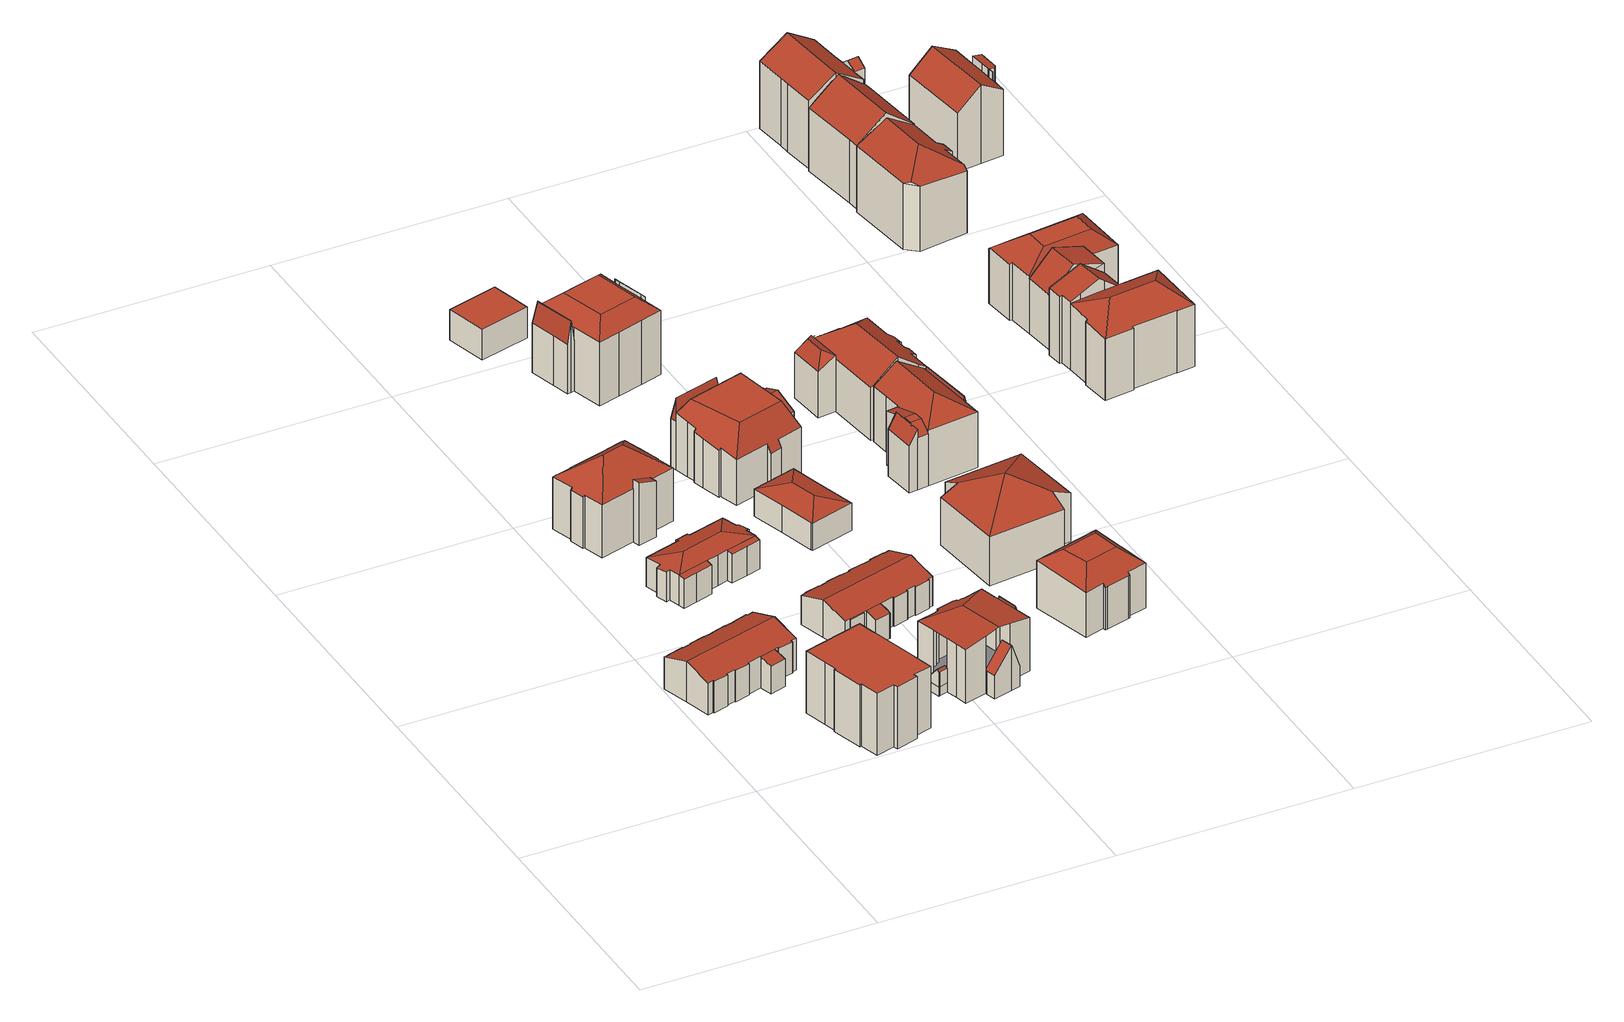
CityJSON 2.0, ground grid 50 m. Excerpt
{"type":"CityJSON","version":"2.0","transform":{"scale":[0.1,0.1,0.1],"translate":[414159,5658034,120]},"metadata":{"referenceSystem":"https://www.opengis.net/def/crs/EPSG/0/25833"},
"CityObjects":{
"building1":{"type":"Building","attributes":{"Gemeindeschluessel":14612000,"Geometrietyp2DReferenz":"3000","function":"31001_9998","roofType":"9999"},"children":["building1-1","building1-2"]},
"building1-1":{"type":"BuildingPart","attributes":{"Dachtyp_tdc":"tdcGableRoof","Dachneigung":17.31,"QualitaetDacherkennung":80,"Geometrietyp2DReferenz":"3000","measuredHeight":8.95,"roofType":"3100"},"parents":["building1"],"geometry":[{"type":"MultiSurface","lod":"2","boundaries":[[[0,1,2,3]],[[1,4,5,2]],[[4,6,7,5]],[[6,8,9,7]],[[8,10,11,9]],[[10,12,13,11]],[[12,14,15,13]],[[14,16,17,15]],[[16,18,19,17]],[[18,20,21,19]],[[20,22,23,21]],[[22,24,25,23]],[[24,26,27,25]],[[26,28,29,27]],[[28,30,31,29]],[[30,32,33,31]],[[32,34,35,33]],[[34,36,37,35]],[[36,38,39,37]],[[38,40,41,39]],[[40,42,43,41]],[[42,44,45,43]],[[46,47,48,49]],[[47,50,51,48]],[[50,52,53,51]],[[52,54,55,53]],[[54,56,57,55]],[[56,58,59,57]],[[58,60,61,59]],[[60,62,63,61]],[[62,64,65,63]],[[64,66,67,65]],[[66,68,69,67]],[[68,70,71,69]],[[70,0,3,71]],[[66,64,62,60,58,56,54,52,50,47,46,44,42,40,38,36,34,32]],[[32,30,28,26,24,22,20,18,16,14,12,10,8,6,4,1,0,70,68,66]],[[3,2,5,7,9,11,13,15,17,19,21,23,25,27,29,31,33,35,37,39,41,43,45,49,48,51,53,55,57,59,61,63,65,67,69,71]]],"semantics":{"surfaces":[{"type":"WallSurface"},{"type":"RoofSurface"},{"type":"GroundSurface"}],"values":[0,0,0,0,0,0,0,0,0,0,0,0,0,0,0,0,0,0,0,0,0,0,0,0,0,0,0,0,0,0,0,0,0,0,0,1,1,2]}}]},
"building1-2":{"type":"BuildingPart","attributes":{"Dachtyp_tdc":"tdcPolyFlatRoof","Dachneigung":17.38,"QualitaetDacherkennung":65,"Geometrietyp2DReferenz":"3000","measuredHeight":7.01,"roofType":"2100"},"parents":["building1"],"geometry":[{"type":"MultiSurface","lod":"2","boundaries":[[[44,72,45]],[[72,73,74,45]],[[73,75,76,74]],[[75,77,49,76]],[[77,46,49]],[[46,77,75,73,72,44]],[[45,74,76,49]]],"semantics":{"surfaces":[{"type":"WallSurface"},{"type":"RoofSurface"},{"type":"GroundSurface"}],"values":[0,0,0,0,0,1,2]}}]},
"building2":{"type":"Building","attributes":{"Gemeindeschluessel":14612000,"Geometrietyp2DReferenz":"3000","function":"31001_9998","roofType":"9999"},"children":["building2-1","building2-2"]},
"building2-1":{"type":"BuildingPart","attributes":{"Dachtyp_tdc":"tdcPolyFlatRoof","Dachneigung":0,"QualitaetDacherkennung":0,"Geometrietyp2DReferenz":"3000","measuredHeight":3,"roofType":"9999"},"parents":["building2"],"geometry":[{"type":"MultiSurface","lod":"2","boundaries":[[[78,79,80,81]],[[81,80,82,83]],[[79,78,84,85]],[[78,81,83,84]],[[83,82,85,84]],[[85,82,80,79]]],"semantics":{"surfaces":[{"type":"RoofSurface"},{"type":"WallSurface"},{"type":"GroundSurface"},{"type":"ClosureSurface","isClosure":"1","QuelleClosure":"LoD1Solid"}],"values":[0,1,1,1,2,3]}}]},
"building2-2":{"type":"BuildingPart","attributes":{"Dachtyp_tdc":"tdcPolyFlatRoof","Dachneigung":0,"QualitaetDacherkennung":47,"Geometrietyp2DReferenz":"3000","measuredHeight":13.87,"roofType":"1000"},"parents":["building2"],"geometry":[{"type":"MultiSurface","lod":"2","boundaries":[[[86,87,85,88]],[[87,79,85]],[[89,82,80]],[[89,90,91,82]],[[90,92,93,91]],[[92,94,95,93]],[[94,96,97,95]],[[96,98,99,97]],[[98,100,101,99]],[[100,102,103,101]],[[102,104,105,103]],[[104,106,107,105]],[[106,108,109,107]],[[108,110,111,109]],[[110,112,113,111]],[[112,86,88,113]],[[112,110,108,106,104,102,100,98,96,94,92,90,89,87,86]],[[88,85,82,91,93,95,97,99,101,103,105,107,109,111,113]]],"semantics":{"surfaces":[{"type":"WallSurface"},{"type":"RoofSurface"},{"type":"GroundSurface"}],"values":[0,0,0,0,0,0,0,0,0,0,0,0,0,0,0,0,1,2]}}]},
"building3":{"type":"Building","attributes":{"Gemeindeschluessel":14612000,"Geometrietyp2DReferenz":"3000","function":"31001_9998","roofType":"9999"},"children":["building3-1","building3-2","building3-3"]},
"building3-1":{"type":"BuildingPart","attributes":{"Dachtyp_tdc":"tdcPolyFlatRoof","Dachneigung":17.07,"QualitaetDacherkennung":42,"Geometrietyp2DReferenz":"3000","measuredHeight":6.86,"roofType":"2100"},"parents":["building3"],"geometry":[{"type":"MultiSurface","lod":"2","boundaries":[[[114,115,116,117]],[[115,118,119,116]],[[118,120,121,119]],[[120,122,123,121]],[[120,118,115,114,122]],[[117,116,119,121,123]]],"semantics":{"surfaces":[{"type":"WallSurface"},{"type":"RoofSurface"},{"type":"GroundSurface"}],"values":[0,0,0,0,1,2]}}]},
"building3-2":{"type":"BuildingPart","attributes":{"Dachtyp_tdc":"tdcHipRoof","Dachneigung":17.32,"QualitaetDacherkennung":77,"Geometrietyp2DReferenz":"3000","measuredHeight":7.98,"roofType":"3200"},"parents":["building3"],"geometry":[{"type":"MultiSurface","lod":"2","boundaries":[[[124,114,117,125]],[[122,126,127,123]],[[126,128,129,127]],[[128,130,131,129]],[[130,132,133,131]],[[132,134,135,133]],[[134,136,137,135]],[[136,138,139,137]],[[138,140,141,139]],[[140,142,143,141]],[[142,144,145,143]],[[144,146,147,145]],[[146,148,149,147]],[[148,150,151,149]],[[150,152,153,151]],[[152,154,155,153]],[[154,156,157,155]],[[156,158,157]],[[124,125,159,160]],[[156,154,152,150,148,146,161]],[[134,132,130,128,126,122,162]],[[146,144,142,140,138,136,134,162,161]],[[122,114,124,160,156,161,162]],[[125,117,123,127,129,131,133,135,137,139,141,143,145,147,149,151,153,155,157,159]]],"semantics":{"surfaces":[{"type":"WallSurface"},{"type":"RoofSurface"},{"type":"GroundSurface"}],"values":[0,0,0,0,0,0,0,0,0,0,0,0,0,0,0,0,0,0,0,1,1,1,1,2]}}]},
"building3-3":{"type":"BuildingPart","attributes":{"Dachtyp_tdc":"tdcPolyFlatRoof","Dachneigung":16.63,"QualitaetDacherkennung":43,"Geometrietyp2DReferenz":"3000","measuredHeight":6.85,"roofType":"2100"},"parents":["building3"],"geometry":[{"type":"MultiSurface","lod":"2","boundaries":[[[158,163,164,157]],[[163,165,166,164]],[[165,167,168,166]],[[167,160,159,168]],[[167,165,163,158,160]],[[159,157,164,166,168]]],"semantics":{"surfaces":[{"type":"WallSurface"},{"type":"RoofSurface"},{"type":"GroundSurface"}],"values":[0,0,0,0,1,2]}}]},
"building4":{"type":"Building","attributes":{"Gemeindeschluessel":14612000,"Geometrietyp2DReferenz":"3000","function":"31001_9998","roofType":"9999"},"children":["building4-1","building4-2"]},
"building4-1":{"type":"BuildingPart","attributes":{"Dachtyp_tdc":"tdcPolyFlatRoof","Dachneigung":19.76,"QualitaetDacherkennung":25,"Geometrietyp2DReferenz":"3000","measuredHeight":14.05,"roofType":"2100"},"parents":["building4"],"geometry":[{"type":"MultiSurface","lod":"2","boundaries":[[[169,170,171,172]],[[170,173,174,175,171]],[[176,169,172,177,178]],[[176,173,170,169]],[[172,171,175,177]]],"semantics":{"surfaces":[{"type":"WallSurface"},{"type":"RoofSurface"},{"type":"GroundSurface"}],"values":[0,0,0,1,2]}}]},
"building4-2":{"type":"BuildingPart","attributes":{"Dachtyp_tdc":"tdcHipRoof","Dachneigung":38.15,"QualitaetDacherkennung":61,"Geometrietyp2DReferenz":"3000","measuredHeight":17.05,"roofType":"3200"},"parents":["building4"],"geometry":[{"type":"MultiSurface","lod":"2","boundaries":[[[179,180,181,182]],[[180,183,184,181]],[[183,185,186,184]],[[185,187,188,186]],[[187,189,190,188]],[[189,191,192,190]],[[191,193,194,192]],[[193,195,196,194]],[[195,197,198,196]],[[197,199,200,198]],[[199,201,202,200]],[[201,178,177,202]],[[174,203,204,175]],[[203,205,206,204]],[[205,207,208,206]],[[207,209,210,208]],[[209,211,212,210]],[[211,213,214,212]],[[213,215,216,214]],[[215,217,218,216]],[[217,179,182,218]],[[213,211,209,207,205,203,219]],[[201,199,197,195,193,191,220]],[[203,174,178,201,220,219]],[[191,189,187,185,183,180,179,217,215,213,219,220]],[[182,181,184,186,188,190,192,194,196,198,200,202,177,175,204,206,208,210,212,214,216,218]]],"semantics":{"surfaces":[{"type":"WallSurface"},{"type":"RoofSurface"},{"type":"GroundSurface"}],"values":[0,0,0,0,0,0,0,0,0,0,0,0,0,0,0,0,0,0,0,0,0,1,1,1,1,2]}}]},
"building5":{"type":"Building","attributes":{"Gemeindeschluessel":14612000,"Geometrietyp2DReferenz":"3000","function":"31001_9998","roofType":"9999"},"children":["building5-1","building5-2"]},
"building5-1":{"type":"BuildingPart","attributes":{"Dachtyp_tdc":"tdcGableRoof","Dachneigung":17.3,"QualitaetDacherkennung":78,"Geometrietyp2DReferenz":"3000","measuredHeight":8.36,"roofType":"3100"},"parents":["building5"],"geometry":[{"type":"MultiSurface","lod":"2","boundaries":[[[221,222,223,224]],[[222,225,226,223]],[[225,227,228,226]],[[227,229,230,228]],[[229,231,232,230]],[[231,233,234,232]],[[233,235,236,234]],[[235,237,238,236]],[[237,239,240,238]],[[239,241,242,240]],[[241,243,244,242]],[[243,245,246,244]],[[245,247,248,246]],[[247,249,250,248]],[[249,251,252,250]],[[251,253,254,252]],[[253,255,256,254]],[[255,257,258,256]],[[257,259,260,258]],[[259,261,262,260]],[[261,263,264,262]],[[263,265,266,264]],[[265,267,268,266]],[[267,269,270,268]],[[269,271,272,270]],[[271,273,274,272]],[[273,275,276,274]],[[275,277,278,276]],[[279,280,281,282]],[[280,283,284,281]],[[283,285,286,284]],[[285,287,288,286]],[[287,221,224,288]],[[283,280,279,289,277,275,273,271,269,267,265,263,261,259,257]],[[257,255,253,251,249,247,245,243,241,239,237,235,233,231,229,227,225,222,221,287,285,283]],[[224,223,226,228,230,232,234,236,238,240,242,244,246,248,250,252,254,256,258,260,262,264,266,268,270,272,274,276,278,290,282,281,284,286,288]]],"semantics":{"surfaces":[{"type":"WallSurface"},{"type":"RoofSurface"},{"type":"GroundSurface"}],"values":[0,0,0,0,0,0,0,0,0,0,0,0,0,0,0,0,0,0,0,0,0,0,0,0,0,0,0,0,0,0,0,0,0,1,1,2]}}]},
"building5-2":{"type":"BuildingPart","attributes":{"Dachtyp_tdc":"tdcPolyFlatRoof","Dachneigung":17.25,"QualitaetDacherkennung":64,"Geometrietyp2DReferenz":"3000","measuredHeight":6.46,"roofType":"2100"},"parents":["building5"],"geometry":[{"type":"MultiSurface","lod":"2","boundaries":[[[277,289,290,278]],[[289,291,292,290]],[[291,293,294,292]],[[293,295,296,294]],[[295,297,298,296]],[[297,299,300,298]],[[299,301,302,300]],[[301,303,304,302]],[[303,305,306,304]],[[305,307,308,306]],[[307,279,282,308]],[[289,279,307,305,303,301,299,297,295,293,291,289,277]],[[278,290,292,294,296,298,300,302,304,306,308,282,290]]],"semantics":{"surfaces":[{"type":"WallSurface"},{"type":"RoofSurface"},{"type":"GroundSurface"}],"values":[0,0,0,0,0,0,0,0,0,0,0,1,2]}}]},
"building6":{"type":"Building","attributes":{"Gemeindeschluessel":14612000,"Geometrietyp2DReferenz":"3000","function":"31001_9998","roofType":"9999"},"children":["building6-1","building6-2","building6-3","building6-4"]},
"building6-1":{"type":"BuildingPart","attributes":{"Dachtyp_tdc":"tdcHipAndGableRoof","Dachneigung":10.1,"QualitaetDacherkennung":29,"Geometrietyp2DReferenz":"3000","measuredHeight":13.4,"roofType":"5000"},"parents":["building6"],"geometry":[{"type":"MultiSurface","lod":"2","boundaries":[[[309,310,311]],[[309,312,313,310]],[[312,314,315,313]],[[314,316,315]],[[317,318,319,320,321]],[[318,322,323,319]],[[322,324,325,323]],[[324,326,327,325]],[[328,329,330]],[[328,331,332,329]],[[331,333,334,332]],[[333,335,336,334]],[[335,337,338,336]],[[337,339,340,338]],[[339,341,342,340]],[[341,343,344,342]],[[343,345,346,344]],[[345,347,348,346]],[[347,349,350,348]],[[349,351,352,350]],[[351,353,354,352]],[[353,355,356,354]],[[355,357,356]],[[353,351,349,347,345,343,341,339,337,335,333,331,358]],[[331,328,324,322,318,317,359,358]],[[359,314,312,309,355,353,358]],[[310,313,315,360,361,320,319,323,325,329,332,334,336,338,340,342,344,346,348,350,352,354,356]]],"semantics":{"surfaces":[{"type":"WallSurface"},{"type":"RoofSurface"},{"type":"GroundSurface"}],"values":[0,0,0,0,0,0,0,0,0,0,0,0,0,0,0,0,0,0,0,0,0,0,0,1,1,1,2]}}]},
"building6-2":{"type":"BuildingPart","attributes":{"Dachtyp_tdc":"tdcFreeFormRoof","Dachneigung":76.52,"QualitaetDacherkennung":38,"Geometrietyp2DReferenz":"3000","measuredHeight":12.21,"roofType":"5000"},"parents":["building6"],"geometry":[{"type":"MultiSurface","lod":"2","boundaries":[[[357,362,363,356]],[[362,364,365,363]],[[364,311,310,365]],[[366,311,364]],[[367,366,364,362]],[[367,362,357]],[[366,367,357,311]],[[356,363,365,310]]],"semantics":{"surfaces":[{"type":"WallSurface"},{"type":"RoofSurface"},{"type":"GroundSurface"}],"values":[0,0,0,1,1,1,1,2]}}]},
"building6-3":{"type":"BuildingPart","attributes":{"Dachtyp_tdc":"tdcGableRoof","Dachneigung":49.09,"QualitaetDacherkennung":5,"Geometrietyp2DReferenz":"3000","measuredHeight":5.56,"roofType":"3100"},"parents":["building6"],"geometry":[{"type":"MultiSurface","lod":"2","boundaries":[[[327,368,369,325]],[[368,370,371,369]],[[370,372,373,371]],[[372,330,329,373]],[[374,375,326,376,377]],[[330,372,377,376]],[[327,326,375,368]],[[368,375,374,370]],[[370,374,377,372]],[[369,371,373,329,325]]],"semantics":{"surfaces":[{"type":"WallSurface"},{"type":"RoofSurface"},{"type":"GroundSurface"}],"values":[0,0,0,0,1,1,0,0,0,2]}}]},
"building6-4":{"type":"BuildingPart","attributes":{"Dachtyp_tdc":"tdcGableRoof","Dachneigung":48.37,"QualitaetDacherkennung":3,"Geometrietyp2DReferenz":"3000","measuredHeight":10.02,"roofType":"3100"},"parents":["building6"],"geometry":[{"type":"MultiSurface","lod":"2","boundaries":[[[316,378,315]],[[378,379,380,315]],[[379,381,382,380]],[[381,383,384,382]],[[383,385,386,384]],[[385,387,388,386]],[[387,321,320,388]],[[383,381,379,378,316,389]],[[389,390,321,387,385,383]],[[320,361,360,315,380,382,384,386,388]]],"semantics":{"surfaces":[{"type":"WallSurface"},{"type":"RoofSurface"},{"type":"GroundSurface"}],"values":[0,0,0,0,0,0,0,1,1,2]}}]},
"building7":{"type":"Building","attributes":{"Dachtyp_tdc":"tdcPolyFlatRoof","Gemeindeschluessel":14612000,"Dachneigung":0,"QualitaetDacherkennung":84,"Geometrietyp2DReferenz":"3000","measuredHeight":6.91,"function":"31001_9998","roofType":"1000"},"geometry":[{"type":"Solid","lod":"2","boundaries":[[[[391,392,393,394]],[[392,395,396,393]],[[395,397,398,396]],[[397,399,400,398]],[[399,401,402,400]],[[401,391,394,402]],[[401,399,397,395,392,391]],[[394,393,396,398,400,402]]]],"semantics":{"surfaces":[{"type":"WallSurface"},{"type":"RoofSurface"},{"type":"GroundSurface"}],"values":[[0,0,0,0,0,0,1,2]]}}]},
"building8":{"type":"Building","attributes":{"Dachtyp_tdc":"tdcFreeFormRoof","Gemeindeschluessel":14612000,"Dachneigung":17.74,"QualitaetDacherkennung":87,"Geometrietyp2DReferenz":"3000","measuredHeight":7.64,"function":"31001_9998","roofType":"5000"},"geometry":[{"type":"Solid","lod":"2","boundaries":[[[[403,404,405,406]],[[404,407,408,405]],[[407,409,410,408]],[[409,411,412,410]],[[411,413,414,412]],[[413,415,416,414]],[[415,417,418,416]],[[417,419,420,418]],[[419,421,422,420]],[[421,423,424,422]],[[423,403,406,424]],[[425,404,403]],[[415,426,417]],[[417,426,425,403,423,421,419]],[[415,413,411,409,407,404,425,426]],[[406,405,408,410,412,414,416,418,420,422,424]]]],"semantics":{"surfaces":[{"type":"WallSurface"},{"type":"RoofSurface"},{"type":"GroundSurface"}],"values":[[0,0,0,0,0,0,0,0,0,0,0,1,1,1,1,2]]}}]},
"building9":{"type":"Building","attributes":{"Gemeindeschluessel":14612000,"Geometrietyp2DReferenz":"3000","function":"31001_9998","roofType":"9999"},"children":["building9-1","building9-2","building9-3"]},
"building9-1":{"type":"BuildingPart","attributes":{"Dachtyp_tdc":"tdcCutTentRoof","Dachneigung":0.333,"QualitaetDacherkennung":51,"Geometrietyp2DReferenz":"3000","measuredHeight":15.7,"roofType":"9999"},"parents":["building9"],"geometry":[{"type":"MultiSurface","lod":"2","boundaries":[[[427,428,429,430]],[[428,431,432,429]],[[431,433,434,432]],[[433,435,436,434]],[[435,437,438,436]],[[437,439,440,438]],[[439,441,442,440]],[[441,443,444,442]],[[443,445,446,444]],[[445,447,448,446]],[[447,449,450,448]],[[449,451,450]],[[452,453,454,455,456]],[[453,457,454]],[[458,459,460,461]],[[459,427,430,460]],[[435,433,431,428,427,459,462,463]],[[449,447,445,443,441,439,437,435,463,464]],[[453,452,449,464,465]],[[459,458,466,467,453,465,462]],[[465,464,463,462]],[[430,429,432,434,436,438,440,442,444,446,448,450,455,454,468,461,460]]],"semantics":{"surfaces":[{"type":"WallSurface"},{"type":"RoofSurface"},{"type":"GroundSurface"}],"values":[0,0,0,0,0,0,0,0,0,0,0,0,0,0,0,0,1,1,1,1,1,2]}}]},
"building9-2":{"type":"BuildingPart","attributes":{"Dachtyp_tdc":"tdcGableRoof","Dachneigung":18.26,"QualitaetDacherkennung":20,"Geometrietyp2DReferenz":"3000","measuredHeight":13.84,"roofType":"3100"},"parents":["building9"],"geometry":[{"type":"MultiSurface","lod":"2","boundaries":[[[469,470,471,472]],[[470,473,474,471]],[[473,475,476,474]],[[475,477,478,476]],[[477,479,458,461,478]],[[457,480,481,454]],[[480,469,472,481]],[[482,479,477,475]],[[475,473,470,469,480,457,467,482]],[[472,471,474,476,478,461,468,454,481]]],"semantics":{"surfaces":[{"type":"WallSurface"},{"type":"RoofSurface"},{"type":"GroundSurface"}],"values":[0,0,0,0,0,0,0,1,1,2]}}]},
"building9-3":{"type":"BuildingPart","attributes":{"Dachtyp_tdc":"tdcFreeFormRoof","Dachneigung":81.18,"QualitaetDacherkennung":19,"Geometrietyp2DReferenz":"3000","measuredHeight":15.52,"roofType":"5000"},"parents":["building9"],"geometry":[{"type":"MultiSurface","lod":"2","boundaries":[[[483,484,485,486]],[[484,487,488,485]],[[487,489,490,488]],[[489,491,492,490]],[[491,456,455,492]],[[451,493,494,450]],[[493,483,486,494]],[[451,456,495,496]],[[456,491,495]],[[491,489,487,484,483,493,496,495]],[[493,451,496]],[[486,485,488,490,492,455,450,494]]],"semantics":{"surfaces":[{"type":"WallSurface"},{"type":"RoofSurface"},{"type":"GroundSurface"}],"values":[0,0,0,0,0,0,0,1,1,1,1,2]}}]},
"building10":{"type":"Building","attributes":{"Gemeindeschluessel":14612000,"Geometrietyp2DReferenz":"3000","function":"31001_9998","roofType":"9999"},"children":["building10-1","building10-2","building10-3"]},
"building10-1":{"type":"BuildingPart","attributes":{"Dachtyp_tdc":"tdcCutTentRoof","Dachneigung":0,"QualitaetDacherkennung":71,"Geometrietyp2DReferenz":"3000","measuredHeight":17.34,"roofType":"9999"},"parents":["building10"],"geometry":[{"type":"MultiSurface","lod":"2","boundaries":[[[497,498,499,500]],[[501,502,503,504]],[[502,505,506,503]],[[505,507,508,506]],[[507,509,510,508]],[[509,511,512,510]],[[511,513,514,515,512]],[[516,517,518]],[[516,519,520,517]],[[519,497,500,520]],[[505,502,501,498,497,519,521,522]],[[511,509,507,505,522,523]],[[516,513,511,523,524]],[[519,516,524,521]],[[524,523,522,521]],[[500,499,504,503,506,508,510,512,515,517,520]]],"semantics":{"surfaces":[{"type":"WallSurface"},{"type":"RoofSurface"},{"type":"GroundSurface"}],"values":[0,0,0,0,0,0,0,0,0,0,1,1,1,1,1,2]}}]},
"building10-2":{"type":"BuildingPart","attributes":{"Dachtyp_tdc":"tdcFreeFormRoof","Dachneigung":81.08,"QualitaetDacherkennung":33,"Geometrietyp2DReferenz":"3000","measuredHeight":16.13,"roofType":"5000"},"parents":["building10"],"geometry":[{"type":"MultiSurface","lod":"2","boundaries":[[[525,526,527,528]],[[526,529,517,527]],[[529,518,517]],[[514,530,531,515]],[[530,532,533,531]],[[532,534,535,533]],[[534,525,528,535]],[[530,514,518,536]],[[518,529,526,525,536]],[[525,534,532,530,536]],[[528,527,517,515,531,533,535]]],"semantics":{"surfaces":[{"type":"WallSurface"},{"type":"RoofSurface"},{"type":"GroundSurface"}],"values":[0,0,0,0,0,0,0,1,1,1,2]}}]},
"building10-3":{"type":"BuildingPart","attributes":{"Dachtyp_tdc":"tdcPolyFlatRoof","Dachneigung":39.38,"QualitaetDacherkennung":68,"Geometrietyp2DReferenz":"3000","measuredHeight":15.15,"roofType":"2100"},"parents":["building10"],"geometry":[{"type":"MultiSurface","lod":"2","boundaries":[[[537,538,500,499,498]],[[538,539,540,500]],[[539,541,542,540]],[[541,543,544,542]],[[543,545,501,504,544]],[[543,541,539,538,537,545]],[[504,499,500,540,542,544]]],"semantics":{"surfaces":[{"type":"WallSurface"},{"type":"RoofSurface"},{"type":"GroundSurface"}],"values":[0,0,0,0,0,1,2]}}]},
"building11":{"type":"Building","attributes":{"Dachtyp_tdc":"tdcCutTentRoof","Gemeindeschluessel":14612000,"Dachneigung":38.65,"QualitaetDacherkennung":61,"Geometrietyp2DReferenz":"3000","measuredHeight":13.36,"function":"31001_9998","roofType":"9999"},"geometry":[{"type":"Solid","lod":"2","boundaries":[[[[546,547,548,549]],[[547,550,551,548]],[[550,552,553,551]],[[552,554,555,553]],[[554,556,557,555]],[[556,558,559,557]],[[558,560,561,559]],[[560,562,563,561]],[[562,564,565,563]],[[564,566,567,565]],[[566,568,569,567]],[[568,546,549,569]],[[550,547,546,568,570,571]],[[552,550,571,572]],[[566,564,562,560,558,556,554,552,572,573]],[[568,566,573,570]],[[573,572,571,570]],[[549,548,551,553,555,557,559,561,563,565,567,569]]]],"semantics":{"surfaces":[{"type":"WallSurface"},{"type":"RoofSurface"},{"type":"GroundSurface"}],"values":[[0,0,0,0,0,0,0,0,0,0,0,0,1,1,1,1,1,2]]}}]},
"building12":{"type":"Building","attributes":{"Dachtyp_tdc":"tdcFreeFormRoof","Gemeindeschluessel":14612000,"Dachneigung":26.62,"QualitaetDacherkennung":33,"Geometrietyp2DReferenz":"3000","measuredHeight":15.73,"function":"31001_9998","roofType":"5000"},"geometry":[{"type":"Solid","lod":"2","boundaries":[[[[574,575,576,577]],[[575,578,579,576]],[[578,580,581,579]],[[580,582,583,581]],[[582,584,585,583]],[[584,586,587,585]],[[586,588,589,587]],[[588,574,577,589]],[[582,580,590,584]],[[590,591,588,586,584]],[[590,575,574,591]],[[590,580,578,575]],[[574,588,591]],[[577,576,579,581,583,585,587,589]]]],"semantics":{"surfaces":[{"type":"WallSurface"},{"type":"RoofSurface"},{"type":"GroundSurface"}],"values":[[0,0,0,0,0,0,0,0,1,1,1,1,0,2]]}}]},
"building13":{"type":"Building","attributes":{"Gemeindeschluessel":14612000,"Geometrietyp2DReferenz":"3000","function":"31001_9998","roofType":"9999"},"children":["building13-1","building13-2","building13-3","building13-4"]},
"building13-1":{"type":"BuildingPart","attributes":{"Dachtyp_tdc":"tdcCutGableRoof","Dachneigung":15.76,"QualitaetDacherkennung":32,"Geometrietyp2DReferenz":"3000","measuredHeight":13.95,"roofType":"9999"},"parents":["building13"],"geometry":[{"type":"MultiSurface","lod":"2","boundaries":[[[592,593,594,595]],[[596,597,598,599]],[[593,592,600,601,602,603,604]],[[597,596,605,606,607,608]],[[606,603,602,607]],[[595,594,599,598,609]]],"semantics":{"surfaces":[{"type":"WallSurface"},{"type":"RoofSurface"},{"type":"GroundSurface"}],"values":[0,0,1,1,1,2]}}]},
"building13-2":{"type":"BuildingPart","attributes":{"Dachtyp_tdc":"tdcFreeFormRoof","Dachneigung":77.75,"QualitaetDacherkennung":46,"Geometrietyp2DReferenz":"3000","measuredHeight":12.86,"roofType":"5000"},"parents":["building13"],"geometry":[{"type":"MultiSurface","lod":"2","boundaries":[[[610,611,612,613]],[[614,615,616,617]],[[615,610,613,616]],[[618,611,610]],[[619,618,610,615]],[[615,614,619]],[[614,611,618,619]],[[613,612,617,616]]],"semantics":{"surfaces":[{"type":"WallSurface"},{"type":"RoofSurface"},{"type":"GroundSurface"}],"values":[0,0,0,1,1,1,1,2]}}]},
"building13-3":{"type":"BuildingPart","attributes":{"Dachtyp_tdc":"tdcPolyFlatRoof","Dachneigung":59.42,"QualitaetDacherkennung":45,"Geometrietyp2DReferenz":"3000","measuredHeight":13.62,"roofType":"2100"},"parents":["building13"],"geometry":[{"type":"MultiSurface","lod":"2","boundaries":[[[620,621,600,622,609,623]],[[624,625,626,598,597]],[[625,620,623,626]],[[625,624,608,601,621,620]],[[623,609,598,626]]],"semantics":{"surfaces":[{"type":"WallSurface"},{"type":"RoofSurface"},{"type":"GroundSurface"}],"values":[0,0,0,1,2]}}]},
"building13-4":{"type":"BuildingPart","attributes":{"Dachtyp_tdc":"tdcHipAndGableRoof","Dachneigung":32.19,"QualitaetDacherkennung":34,"Geometrietyp2DReferenz":"3000","measuredHeight":16.25,"roofType":"5000"},"parents":["building13"],"geometry":[{"type":"MultiSurface","lod":"2","boundaries":[[[627,628,629,612,611]],[[628,630,596,599,629]],[[631,632,633,594,593]],[[632,634,635,633]],[[634,636,637,635]],[[636,638,614,617,637]],[[630,628,639]],[[627,638,640,641,639,628]],[[630,639,641,634,632,631]],[[630,631,604,605]],[[634,641,640,636]],[[636,640,638]],[[612,629,599,594,633,635,637,617]]],"semantics":{"surfaces":[{"type":"WallSurface"},{"type":"RoofSurface"},{"type":"GroundSurface"}],"values":[0,0,0,0,0,0,1,1,1,0,0,0,2]}}]},
"building14":{"type":"Building","attributes":{"Gemeindeschluessel":14612000,"Geometrietyp2DReferenz":"3000","function":"31001_9998","roofType":"9999"},"children":["building14-1","building14-2"]},
"building14-1":{"type":"BuildingPart","attributes":{"Dachtyp_tdc":"tdcHipRoof","Dachneigung":60.24,"QualitaetDacherkennung":39,"Geometrietyp2DReferenz":"3000","measuredHeight":13.53,"roofType":"3200"},"parents":["building14"],"geometry":[{"type":"MultiSurface","lod":"2","boundaries":[[[642,643,644,645]],[[643,646,647,644]],[[648,649,650,651,652]],[[653,642,645,654,655]],[[642,653,656]],[[646,643,657]],[[658,648,659,649,648,646]],[[653,646,657,656]],[[643,642,656,657]],[[645,644,647,652,651,652,647,654]]],"semantics":{"surfaces":[{"type":"WallSurface"},{"type":"RoofSurface"},{"type":"GroundSurface"}],"values":[0,0,0,0,1,1,1,1,1,2]}}]},
"building14-2":{"type":"BuildingPart","attributes":{"Dachtyp_tdc":"tdcHipAndGableRoof","Dachneigung":35.12,"QualitaetDacherkennung":49,"Geometrietyp2DReferenz":"3000","measuredHeight":16.42,"roofType":"5000"},"parents":["building14"],"geometry":[{"type":"MultiSurface","lod":"2","boundaries":[[[660,661,662,663]],[[661,664,665,662]],[[664,666,667,665]],[[666,668,669,667]],[[668,670,671,669]],[[670,672,673,671]],[[672,674,675,673]],[[674,676,677,675]],[[676,678,679,677]],[[678,680,681,679]],[[680,655,654,681]],[[650,682,683,651]],[[682,684,685,683]],[[684,686,687,685]],[[686,688,689,687]],[[688,690,691,689]],[[690,660,663,691]],[[686,684,682,650,659,692,658,693,694]],[[693,655,680,678,676,694]],[[676,674,672,670,668,666,664,661,660,690,688,686,694]],[[663,662,665,667,669,671,673,675,677,679,681,654,647,652,651,683,685,687,689,691]]],"semantics":{"surfaces":[{"type":"WallSurface"},{"type":"RoofSurface"},{"type":"GroundSurface"}],"values":[0,0,0,0,0,0,0,0,0,0,0,0,0,0,0,0,0,1,1,1,2]}}]},
"building15":{"type":"Building","attributes":{"Gemeindeschluessel":14612000,"Geometrietyp2DReferenz":"3000","function":"31001_9998","roofType":"9999"},"children":["building15-1","building15-2"]},
"building15-1":{"type":"BuildingPart","attributes":{"Dachtyp_tdc":"tdcGableRoof","Dachneigung":22.11,"QualitaetDacherkennung":39,"Geometrietyp2DReferenz":"3000","measuredHeight":17.93,"roofType":"3100"},"parents":["building15"],"geometry":[{"type":"MultiSurface","lod":"2","boundaries":[[[695,696,697,698]],[[696,699,700,697]],[[699,701,702,700]],[[701,703,704,702]],[[703,705,706,704]],[[707,708,709,710,711]],[[708,695,698,709]],[[712,713,705,703,701]],[[701,699,696,695,708,707,712]],[[698,697,700,702,704,706,714,710,709]]],"semantics":{"surfaces":[{"type":"WallSurface"},{"type":"RoofSurface"},{"type":"GroundSurface"}],"values":[0,0,0,0,0,0,0,1,1,2]}}]},
"building15-2":{"type":"BuildingPart","attributes":{"Dachtyp_tdc":"tdcHipRoof","Dachneigung":32.84,"QualitaetDacherkennung":21,"Geometrietyp2DReferenz":"3000","measuredHeight":17.78,"roofType":"3200"},"parents":["building15"],"geometry":[{"type":"MultiSurface","lod":"2","boundaries":[[[715,716,717,718]],[[716,719,720,717]],[[719,721,722,720]],[[721,723,724,722]],[[723,725,726,724]],[[725,727,728,726]],[[727,729,730,728]],[[729,731,732,730]],[[731,733,734,732]],[[733,711,710,734]],[[735,715,718,706,705]],[[711,733,731,729,727,736]],[[716,715,737]],[[727,725,723,721,719,716,737,736]],[[715,735,713,738,711,736,737]],[[718,717,720,722,724,726,728,730,732,734,710,714,706]]],"semantics":{"surfaces":[{"type":"WallSurface"},{"type":"RoofSurface"},{"type":"GroundSurface"}],"values":[0,0,0,0,0,0,0,0,0,0,0,1,1,1,1,2]}}]},
"building16":{"type":"Building","attributes":{"Gemeindeschluessel":14612000,"Geometrietyp2DReferenz":"3000","function":"31001_9998","roofType":"9999"},"children":["building16-1","building16-2"]},
"building16-1":{"type":"BuildingPart","attributes":{"Dachtyp_tdc":"tdcCutTentRoof","Dachneigung":37.6,"QualitaetDacherkennung":39,"Geometrietyp2DReferenz":"3000","measuredHeight":16.93,"roofType":"9999"},"parents":["building16"],"geometry":[{"type":"MultiSurface","lod":"2","boundaries":[[[739,740,741,742,743]],[[740,744,745,741]],[[744,746,747,745]],[[746,748,749,747]],[[748,750,751,749]],[[750,752,753,751]],[[752,754,755,753]],[[754,756,757,755]],[[756,758,759,757]],[[739,760,758,756,761,762]],[[746,744,740,739,762,763]],[[754,752,750,748,746,763,764]],[[756,754,764,761]],[[764,763,762,761]],[[759,742,741,745,747,749,751,753,755,757]]],"semantics":{"surfaces":[{"type":"WallSurface"},{"type":"RoofSurface"},{"type":"GroundSurface"}],"values":[0,0,0,0,0,0,0,0,0,1,1,1,1,1,2]}}]},
"building16-2":{"type":"BuildingPart","attributes":{"Dachtyp_tdc":"tdcGableRoof","Dachneigung":44.95,"QualitaetDacherkennung":39,"Geometrietyp2DReferenz":"3000","measuredHeight":17.53,"roofType":"3100"},"parents":["building16"],"geometry":[{"type":"MultiSurface","lod":"2","boundaries":[[[765,766,767,759,758]],[[766,768,769,767]],[[768,743,742,769]],[[768,766,770]],[[765,760,743,771]],[[766,765,771,770]],[[743,768,770,771]],[[759,767,769,742]]],"semantics":{"surfaces":[{"type":"WallSurface"},{"type":"RoofSurface"},{"type":"GroundSurface"}],"values":[0,0,0,0,0,1,1,2]}}]},
"building17":{"type":"Building","attributes":{"Dachtyp_tdc":"tdcFreeFormRoof","Gemeindeschluessel":14612000,"Dachneigung":30.59,"QualitaetDacherkennung":61,"Geometrietyp2DReferenz":"3000","measuredHeight":18.75,"function":"31001_9998","roofType":"5000"},"geometry":[{"type":"Solid","lod":"2","boundaries":[[[[772,773,774,775]],[[773,776,777,774]],[[776,778,779,777]],[[778,780,781,779]],[[780,782,783,781]],[[782,784,785,783]],[[784,786,787,785]],[[786,788,789,787]],[[788,772,775,789]],[[773,790,791,792,776]],[[772,788,786,784,782,793,791,790]],[[792,791,793,780,778]],[[773,772,790]],[[778,776,792]],[[782,780,793]],[[775,774,777,779,781,783,785,787,789]]]],"semantics":{"surfaces":[{"type":"WallSurface"},{"type":"RoofSurface"},{"type":"GroundSurface"}],"values":[[0,0,0,0,0,0,0,0,0,1,1,1,0,0,0,2]]}}]},
"building18":{"type":"Building","attributes":{"Dachtyp_tdc":"tdcFreeFormRoof","Gemeindeschluessel":14612000,"Dachneigung":36.89,"QualitaetDacherkennung":71,"Geometrietyp2DReferenz":"3000","measuredHeight":19.14,"function":"31001_9998","roofType":"5000"},"geometry":[{"type":"Solid","lod":"2","boundaries":[[[[794,780,795,796]],[[780,797,798,795]],[[797,799,800,798]],[[794,801,802,803,804,805]],[[780,805,804,799,797]],[[803,799,804]],[[780,794,805]],[[800,806,807,808,796,795,798]],[[799,803,806,800]],[[803,802,807,806]],[[802,801,808,807]],[[801,794,796,808]]]],"semantics":{"surfaces":[{"type":"WallSurface"},{"type":"RoofSurface"},{"type":"GroundSurface"}],"values":[[0,0,0,1,1,0,0,2,0,0,0,0]]}}]},
"building19":{"type":"Building","attributes":{"Gemeindeschluessel":14612000,"Geometrietyp2DReferenz":"3000","function":"31001_9998","roofType":"9999"},"children":["building19-1","building19-2"]},
"building19-1":{"type":"BuildingPart","attributes":{"Dachtyp_tdc":"tdcGableRoof","Dachneigung":31.9,"QualitaetDacherkennung":57,"Geometrietyp2DReferenz":"3000","measuredHeight":16.81,"roofType":"3100"},"parents":["building19"],"geometry":[{"type":"MultiSurface","lod":"2","boundaries":[[[809,810,811,812]],[[809,813,814,810]],[[813,815,816,817,814]],[[813,809,818]],[[812,815,819]],[[809,812,819,818]],[[815,813,818,819]],[[811,810,814,817]]],"semantics":{"surfaces":[{"type":"WallSurface"},{"type":"RoofSurface"},{"type":"GroundSurface"}],"values":[0,0,0,0,0,1,1,2]}}]},
"building19-2":{"type":"BuildingPart","attributes":{"Dachtyp_tdc":"tdcGableRoof","Dachneigung":32.26,"QualitaetDacherkennung":79,"Geometrietyp2DReferenz":"3000","measuredHeight":19.12,"roofType":"3100"},"parents":["building19"],"geometry":[{"type":"MultiSurface","lod":"2","boundaries":[[[820,821,822,823]],[[821,824,825,822]],[[824,826,827,825]],[[826,828,829,827]],[[828,812,811,829]],[[816,830,831,817]],[[830,832,833,831]],[[832,834,835,833]],[[834,836,837,835]],[[836,820,823,837]],[[832,830,816,812,828,826,824]],[[824,821,820,836,834,832]],[[823,822,825,827,829,811,817,831,833,835,837]]],"semantics":{"surfaces":[{"type":"WallSurface"},{"type":"RoofSurface"},{"type":"GroundSurface"}],"values":[0,0,0,0,0,0,0,0,0,0,1,1,2]}}]},
"building20":{"type":"Building","attributes":{"Gemeindeschluessel":14612000,"Geometrietyp2DReferenz":"3000","function":"31001_9998","roofType":"9999"},"children":["building20-1","building20-2"]},
"building20-1":{"type":"BuildingPart","attributes":{"Dachtyp_tdc":"tdcPolyFlatRoof","Dachneigung":12.55,"QualitaetDacherkennung":86,"Geometrietyp2DReferenz":"3000","measuredHeight":16.66,"roofType":"2100"},"parents":["building20"],"geometry":[{"type":"MultiSurface","lod":"2","boundaries":[[[838,839,840,841,842]],[[843,844,845]],[[839,838,846,847,848,849,843]],[[850,851,852,853,842,841,844]],[[843,849,850,844]],[[849,848,851,850]],[[848,847,852,851]],[[847,846,853,852]],[[846,838,842,853]]],"semantics":{"surfaces":[{"type":"WallSurface"},{"type":"RoofSurface"},{"type":"GroundSurface"}],"values":[0,0,1,2,0,0,0,0,0]}}]},
"building20-2":{"type":"BuildingPart","attributes":{"Dachtyp_tdc":"tdcGableRoof","Dachneigung":40.85,"QualitaetDacherkennung":68,"Geometrietyp2DReferenz":"3000","measuredHeight":17.68,"roofType":"3100"},"parents":["building20"],"geometry":[{"type":"MultiSurface","lod":"2","boundaries":[[[840,854,842,841]],[[854,855,856,842]],[[855,857,858,856]],[[857,859,860,858]],[[859,861,862,860]],[[861,863,864,862]],[[863,865,866,864]],[[865,845,844,866]],[[863,861,859,857]],[[857,855,854,840,845,865,863]],[[841,842,856,858,860,862,864,866,844]]],"semantics":{"surfaces":[{"type":"WallSurface"},{"type":"RoofSurface"},{"type":"GroundSurface"}],"values":[0,0,0,0,0,0,0,0,1,1,2]}}]}
},
"vertices":[
[12,384,86],[45,393,86],[45,393,16],[12,384,16],[45,391,87],[45,391,16],[65,396,87],[65,396,16],[65,399,86],[65,399,16],[98,408,86],[98,408,16],[98,406,87],[98,406,16],[118,411,87],[118,411,16],[118,413,86],[118,413,16],[151,423,86],[151,423,16],[151,421,87],[151,421,16],[171,426,87],[171,426,16],[171,428,86],[171,428,16],[203,438,86],[203,438,16],[204,435,87],[204,435,16],[217,439,87],[217,439,16],[233,381,106],[233,381,16],[249,323,87],[249,323,16],[237,320,87],[237,320,16],[238,317,86],[238,317,16],[205,308,86],[205,308,16],[204,310,87],[204,310,16],[197,308,87],[197,308,16],[162,298,87],[131,290,87],[131,290,16],[162,298,16],[132,287,86],[132,287,16],[99,278,86],[99,278,16],[98,280,87],[98,280,16],[78,275,87],[78,275,16],[79,272,86],[79,272,16],[46,263,86],[46,263,16],[45,266,87],[45,266,16],[33,262,87],[33,262,16],[17,320,106],[17,320,16],[0,378,87],[0,378,16],[12,382,87],[12,382,16],
[197,308,86],[205,282,78],[205,282,16],[170,271,78],[170,271,16],[162,298,86],
[352,191,39],[347,189,39],[377,83,39],[382,85,39],[377,83,9],[382,85,9],[352,191,9],[347,189,9],
[335,231,148],[347,189,148],[335,231,9],[377,83,148],[388,42,148],[388,42,9],[348,31,148],[348,31,9],[350,22,148],[350,22,9],[301,8,148],[301,8,9],[298,17,148],[298,17,9],[257,5,148],[257,5,9],[245,47,148],[245,47,9],[241,45,148],[241,45,9],[222,114,148],[222,114,9],[226,115,148],[226,115,9],[218,143,148],[218,143,9],[204,194,148],[204,194,9],
[206,605,108],[209,593,104],[209,593,39],[206,605,39],[172,582,104],[172,582,39],[141,573,104],[141,573,39],[137,586,108],[137,586,39],
[231,612,108],[231,612,39],[130,610,107],[130,610,39],[122,608,105],[122,608,39],[114,633,103],[114,633,39],[123,636,106],[123,636,39],[112,672,104],[112,672,39],[116,673,104],[116,673,39],[192,695,104],[192,695,39],[190,703,101],[190,703,39],[218,711,101],[218,711,39],[220,703,104],[220,703,39],[300,726,104],[300,726,39],[310,690,106],[310,690,39],[318,692,103],[318,692,39],[326,667,105],[326,667,39],[318,665,107],[318,665,39],[325,639,108],[325,639,39],[325,639,107],[256,620,39],[256,620,108],[266,666,119],[172,638,119],
[328,628,104],[328,628,39],[297,618,104],[297,618,39],[260,608,104],[260,608,39],
[209,821,158],[167,809,173],[167,809,33],[209,821,33],[163,825,173],[163,825,152],[163,825,33],[204,837,158],[204,837,33],[204,837,152],
[92,948,147],[93,945,150],[93,945,33],[92,948,33],[185,970,150],[185,970,33],[184,974,147],[184,974,33],[218,984,147],[218,984,33],[218,981,150],[218,981,33],[225,983,149],[225,983,33],[240,932,151],[240,932,33],[244,933,147],[244,933,33],[253,900,148],[253,900,33],[249,899,151],[249,899,33],[262,854,152],[262,854,33],[86,803,152],[86,803,33],[73,848,151],[73,848,33],[69,847,148],[69,847,33],[60,881,147],[60,881,33],[64,882,151],[64,882,33],[49,933,149],[49,933,33],[58,936,149],[58,936,33],[58,938,147],[58,938,33],[130,885,203],[178,898,203],
[335,454,86],[368,463,86],[368,463,22],[335,454,22],[369,461,87],[369,461,22],[389,467,87],[389,467,22],[388,469,86],[388,469,22],[421,478,86],[421,478,22],[422,476,87],[422,476,22],[442,481,87],[442,481,22],[441,484,86],[441,484,22],[474,493,86],[474,493,22],[474,491,87],[474,491,22],[494,496,87],[494,496,22],[493,499,86],[493,499,22],[526,508,86],[526,508,22],[527,505,87],[527,505,22],[538,509,87],[538,509,22],[540,509,87],[540,509,22],[550,471,99],[550,471,22],[556,451,106],[556,451,22],[562,428,98],[562,428,22],[572,393,87],[572,393,22],[571,392,87],[571,392,22],[560,389,87],[560,389,22],[561,387,86],[561,387,22],[528,378,86],[528,378,22],[527,380,87],[527,380,22],[507,374,87],[507,374,22],[508,372,86],[508,372,22],[475,363,86],[475,363,22],[368,336,87],[356,332,87],[356,332,22],[368,336,22],[340,390,106],[340,390,22],[323,448,87],[323,448,22],[336,452,87],[336,452,22],[474,365,87],[474,365,22],
[443,356,87],[443,356,22],[449,338,81],[449,338,22],[450,330,78],[450,330,22],[449,330,78],[449,330,22],[415,321,78],[415,321,22],[408,346,87],[408,346,22],[401,345,87],[401,345,22],[402,342,86],[402,342,22],[369,333,86],[369,333,22],
[624,157,138],[624,157,18],[624,157,120],[635,118,138],[635,118,18],[587,105,147],[587,105,18],[587,105,66],[527,88,146],[479,75,138],[479,75,18],[527,88,18],[527,88,71],[472,100,138],[472,100,18],[465,125,138],[465,125,18],[465,125,71],[465,125,38],[455,162,138],[455,162,18],[455,162,38],[443,203,138],[443,203,18],[488,215,138],[488,215,18],[488,218,136],[488,218,18],[496,221,136],[496,221,18],[495,225,134],[495,225,18],[498,231,132],[498,231,18],[537,241,132],[537,241,18],[543,238,134],[543,238,18],[544,234,136],[544,234,18],[553,236,136],[553,236,18],[554,233,138],[554,233,18],[599,246,138],[599,246,18],[609,208,138],[609,208,18],[609,208,120],[532,193,152],[559,97,152],[568,100,18],[559,97,18],
[619,211,120],[619,211,18],[633,160,120],[633,160,18],[627,163,140],[615,205,141],
[448,120,38],[448,120,18],[445,119,38],[445,119,18],[435,156,38],[435,156,18],[445,119,71],[448,120,71],[463,132,74],[444,126,74],
[587,105,67],[589,100,66],[589,100,18],[595,80,64],[595,80,18],[575,74,119],[575,74,18],[533,63,70],[533,63,18],[528,83,70],[528,83,18],[568,100,119],[559,97,109],
[155,1566,120],[265,1596,120],[265,1596,51],[155,1566,51],[270,1575,120],[270,1575,51],[277,1551,120],[277,1551,51],[288,1507,120],[288,1507,51],[179,1478,120],[179,1478,51],
[400,792,100],[497,820,100],[497,820,39],[400,792,39],[498,816,100],[498,816,39],[512,765,100],[512,765,39],[525,720,100],[525,720,39],[540,669,100],[540,669,39],[541,666,100],[541,666,39],[444,638,100],[444,638,39],[443,641,100],[443,641,39],[421,718,100],[421,718,39],[400,790,100],[400,790,39],[462,757,116],[479,700,116],
[488,866,141],[491,858,125],[491,858,40],[488,866,40],[465,850,125],[465,850,40],[462,859,143],[462,859,40],[386,837,143],[386,837,40],[374,878,149],[374,878,40],[370,877,144],[370,877,40],[358,919,150],[358,919,40],[351,943,154],[351,943,40],[355,944,160],[355,944,40],[349,965,163],[349,965,40],[340,996,168],[340,996,40],[340,996,149],[452,1028,168],[499,1042,167],[499,1042,40],[452,1028,40],[452,1028,149],[499,1042,150],[535,917,148],[545,882,142],[545,882,40],[535,917,40],[515,905,196],[412,875,196],[366,987,197],[490,1023,197],[522,961,155],[509,1008,162],[522,961,40],
[513,1046,150],[527,994,168],[527,994,40],[513,1046,40],[530,995,168],[530,995,40],[538,965,178],[538,965,40],[550,922,152],[550,922,40],[535,917,152],[508,1044,150],[508,1044,40],[522,961,178],
[385,1024,149],[383,1029,112],[383,1029,40],[385,1024,40],[446,1048,111],[446,1048,40],[447,1045,127],[447,1045,40],[448,1042,149],[448,1042,40],[336,1010,149],[336,1010,40],[443,1033,195],[345,1005,195],
[425,1413,188],[424,1413,189],[424,1413,46],[425,1413,46],[444,1344,189],[443,1344,189],[443,1344,46],[444,1344,46],[458,1290,189],[458,1290,46],[411,1276,189],[411,1276,46],[355,1260,189],[355,1260,46],[307,1246,189],[307,1246,46],[288,1313,189],[288,1313,157],[288,1313,46],[261,1409,189],[261,1409,46],[261,1409,157],[414,1452,189],[414,1452,46],[389,1410,219],[416,1313,219],[331,1289,219],[303,1386,219],
[246,1405,157],[259,1408,156],[259,1408,46],[246,1405,46],[261,1409,156],[280,1311,207],[280,1311,46],[272,1309,157],[272,1309,46],[262,1347,157],[262,1347,46],[255,1399,207],
[424,1413,197],[425,1413,197],[434,1415,188],[434,1415,46],[451,1357,188],[451,1357,46],[454,1346,188],[454,1346,46],[444,1344,197],
[768,298,135],[791,304,135],[791,304,28],[768,298,28],[882,330,135],[882,330,28],[919,197,128],[919,197,28],[876,185,128],[876,185,28],[877,180,124],[877,180,28],[874,179,123],[874,179,28],[823,165,123],[823,165,28],[818,163,123],[818,163,28],[816,170,129],[816,170,28],[774,158,128],[774,158,28],[737,289,135],[737,289,28],[780,265,161],[859,286,161],[872,227,161],[800,207,161],
[704,601,137],[874,621,137],[874,621,32],[704,601,32],[893,455,141],[893,455,32],[852,450,160],[852,450,32],[857,410,142],[857,410,32],[690,390,142],[690,390,32],[671,556,138],[671,556,32],[709,560,157],[709,560,32],[782,506,189],[708,563,156],
[698,830,163],[722,833,163],[722,833,42],[698,830,42],[735,731,158],[711,728,158],[711,728,42],[735,731,42],[702,798,173],[704,779,178],[705,770,181],[729,773,181],[723,824,166],[734,739,166],[732,754,181],[708,751,181],[708,748,178],[702,798,42],
[849,794,149],[840,792,149],[840,792,42],[849,794,42],[823,925,149],[832,926,149],[832,926,42],[823,925,42],[844,798,171],[828,921,170],
[683,795,147],[702,798,178],[702,798,162],[683,795,42],[711,728,178],[692,725,147],[692,725,42],
[840,792,166],[846,745,166],[846,745,42],[735,731,166],[722,833,166],[717,869,166],[717,869,42],[712,911,166],[712,911,42],[813,923,166],[813,923,42],[823,925,166],[778,792,204],[813,923,172],[763,917,204],
[653,1024,149],[644,1104,149],[644,1104,46],[653,1024,46],[682,1109,172],[682,1109,46],[703,1111,162],[703,1116,162],[703,1116,161],[703,1116,46],[703,1111,46],[692,1029,172],[692,1029,46],[692,1029,164],[670,1044,182],[665,1088,182],[698,1111,164],[703,1115,162],
[834,1036,154],[824,1035,161],[824,1035,46],[834,1036,46],[827,1010,161],[827,1010,46],[837,1011,154],[837,1011,46],[840,986,154],[840,986,46],[825,984,164],[825,984,46],[832,926,164],[832,926,46],[813,923,178],[813,923,46],[767,918,211],[767,918,46],[712,911,168],[712,911,46],[706,911,164],[706,911,46],[747,1121,161],[747,1121,46],[748,1117,164],[748,1117,46],[807,1124,165],[807,1124,46],[815,1060,165],[815,1060,46],[830,1061,154],[830,1061,46],[703,1111,164],[682,1109,164],[750,1055,211],
[1142,988,192],[1138,1023,192],[1138,1023,42],[1142,988,42],[1142,1024,194],[1142,1024,42],[1208,1032,221],[1208,1032,42],[1262,1039,180],[1262,1039,42],[1270,977,180],[1270,977,42],[1150,961,194],[1147,988,194],[1147,988,42],[1150,961,42],[1150,961,191],[1216,970,221],[1255,975,191],[1216,970,42],
[1348,986,191],[1363,865,181],[1363,865,42],[1348,986,42],[1324,860,181],[1324,860,42],[1324,861,182],[1324,861,42],[1225,849,182],[1225,849,42],[1225,846,180],[1225,846,42],[1162,838,180],[1162,838,42],[1161,838,179],[1161,838,42],[1153,902,184],[1153,902,42],[1157,903,187],[1157,903,42],[1270,977,191],[1205,905,220],[1308,918,220],[1216,970,191],
[1133,1096,177],[1126,1151,178],[1126,1151,49],[1133,1096,49],[1133,1096,172],[1120,1151,174],[1120,1151,49],[1112,1218,175],[1112,1218,49],[1112,1222,172],[1112,1222,49],[1178,1224,176],[1178,1224,49],[1179,1221,179],[1179,1221,49],[1318,1237,179],[1318,1237,49],[1331,1118,175],[1331,1118,49],[1253,1109,176],[1253,1109,49],[1152,1098,177],[1282,1132,217],[1176,1120,217],[1171,1169,218],[1277,1181,218],
[1253,1109,201],[1262,1039,201],[1262,1039,49],[1142,1024,172],[1142,1024,49],[1193,1030,224],[1184,1101,224],
[1168,1512,206],[1177,1438,198],[1177,1438,59],[1168,1512,59],[1070,1422,205],[1070,1422,59],[1045,1443,207],[1045,1443,59],[1026,1596,207],[1026,1596,59],[1154,1611,207],[1154,1611,59],[1163,1539,207],[1163,1539,59],[1180,1541,197],[1180,1541,59],[1185,1514,195],[1185,1514,59],[1176,1450,206],[1106,1497,246],[1057,1432,213],[1093,1604,246],
[1154,1611,209],[1026,1596,65],[1154,1611,65],[1023,1620,207],[1023,1620,65],[1005,1752,206],[1005,1752,65],[1151,1637,209],[1134,1769,209],[1128,1768,214],[1071,1761,257],[1091,1603,257],[1128,1768,65],[1134,1769,65],[1151,1637,65],
[1142,1840,224],[1142,1840,70],[1119,1837,70],[1119,1837,224],[1147,1800,225],[1147,1800,70],[1124,1797,225],[1124,1797,224],[1124,1797,70],[1144,1822,239],[1121,1819,239],
[994,1846,222],[985,1915,222],[985,1915,70],[994,1846,70],[1047,1923,262],[1047,1923,70],[1107,1930,224],[1107,1930,70],[1115,1862,224],[1115,1862,70],[1128,1768,224],[1128,1768,70],[1067,1760,262],[1067,1760,70],[1005,1752,222],[1005,1752,70],[996,1821,222],[996,1821,70],
[1350,1672,230],[1350,1671,231],[1350,1671,212],[1350,1671,64],[1350,1672,64],[1342,1738,230],[1342,1738,64],[1342,1738,212],[1348,1685,230],[1362,1687,227],[1367,1694,226],[1362,1740,226],[1362,1740,64],[1367,1694,64],[1362,1687,64],[1348,1685,64],
[1350,1672,212],[1354,1635,212],[1354,1635,64],[1304,1629,241],[1304,1629,64],[1252,1623,196],[1252,1623,64],[1231,1781,195],[1231,1781,64],[1283,1788,241],[1283,1788,64],[1335,1794,212],[1335,1794,64]
]}
